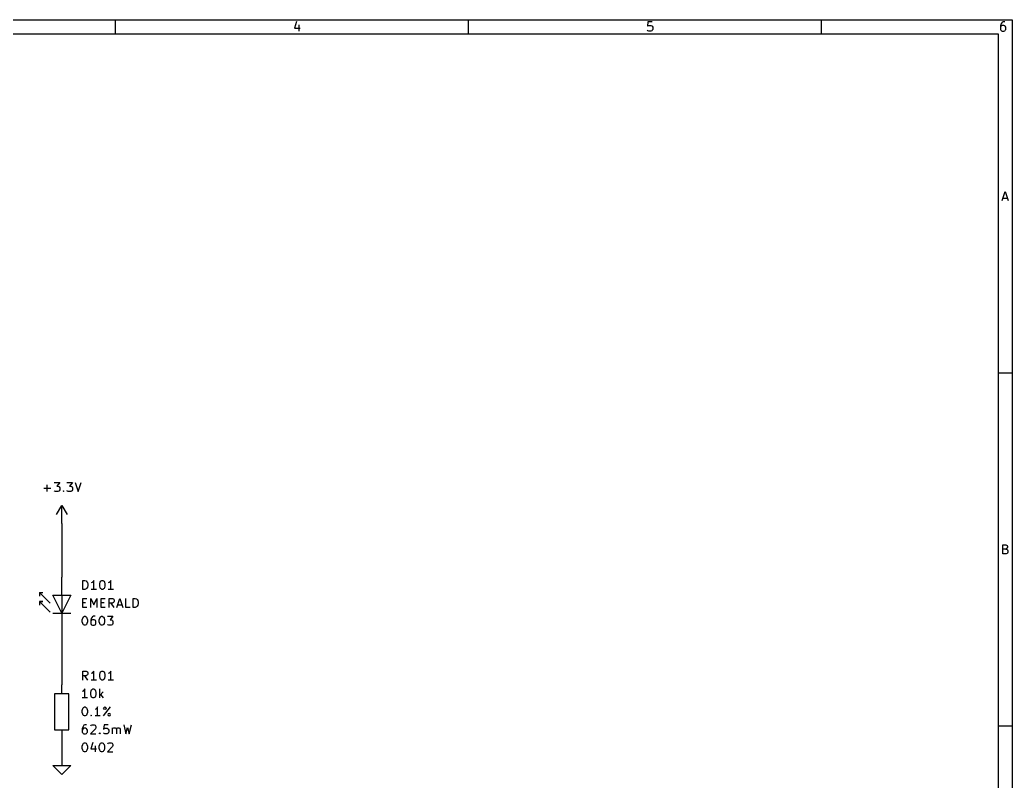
# Model space of a CAD drawing. Extents: x 0.4 to 11.3, y -7.9 to -0.4.
# Drawn here: x 5.77 to 11.3, y -4.64 to -0.39 of the extents above; entities that cross this region are included whole.
import ezdxf

# ---------------------------------------------------------------- set-up
doc = ezdxf.new("R2010")
doc.units = 0
doc.header["$MEASUREMENT"] = 0
for name, color, linetype in [('CYAN2', 4, 'CONTINUOUS'), ('GREEN3', 91, 'CONTINUOUS'), ('MAGENTA2', 6, 'CONTINUOUS'), ('RED2', 1, 'CONTINUOUS')]:
    doc.layers.add(name, color=color, linetype=linetype)

msp = doc.modelspace()

# ---------------------------------------------------------------- linework, layer by layer
at = {"layer": 'CYAN2', "linetype": 'CONTINUOUS'}
for p, q in [((5.919, -3.0228), (5.919, -2.9847)), ((5.9571, -2.9728), (5.9881, -2.9728)), ((5.9881, -2.9728), (5.9714, -2.9919)), ((6.0286, -2.9728), (6.0595, -2.9728)), ((6.0595, -2.9728), (6.0429, -2.9919)), ((6.0738, -2.9728), (6.0905, -3.0228)), ((6.0905, -3.0228), (6.1071, -2.9728)), ((5.9, -3.0038), (5.9381, -3.0038)), ((5.9595, -3.0204), (5.9571, -3.018)), ((5.9643, -3.0228), (5.9595, -3.0204)), ((5.9786, -3.0228), (5.9643, -3.0228)), ((5.9714, -2.9919), (5.9786, -2.9919)), ((5.9786, -2.9919), (5.9833, -2.9942)), ((5.9833, -3.0204), (5.9786, -3.0228)), ((5.9833, -2.9942), (5.9857, -2.9966)), ((5.9857, -3.018), (5.9833, -3.0204)), ((5.9857, -2.9966), (5.9881, -3.0014)), ((5.9881, -3.0133), (5.9857, -3.018)), ((5.9881, -3.0014), (5.9881, -3.0133)), ((6.0071, -3.0204), (6.0095, -3.018)), ((6.0095, -3.0228), (6.0071, -3.0204)), ((6.0095, -3.018), (6.0119, -3.0204)), ((6.0095, -3.018), (6.0095, -3.0228)), ((6.0119, -3.0204), (6.0095, -3.0228)), ((6.031, -3.0204), (6.0286, -3.018)), ((6.0357, -3.0228), (6.031, -3.0204)), ((6.05, -3.0228), (6.0357, -3.0228)), ((6.0429, -2.9919), (6.05, -2.9919)), ((6.05, -2.9919), (6.0548, -2.9942)), ((6.0548, -3.0204), (6.05, -3.0228)), ((6.0548, -2.9942), (6.0571, -2.9966)), ((6.0571, -3.018), (6.0548, -3.0204)), ((6.0571, -2.9966), (6.0595, -3.0014)), ((6.0595, -3.0133), (6.0571, -3.018)), ((6.0595, -3.0014), (6.0595, -3.0133)), ((6.1163, -3.5678), (6.1163, -3.5178)), ((6.1163, -3.5178), (6.1282, -3.5178)), ((6.1282, -3.5178), (6.1353, -3.5202)), ((6.1353, -3.5202), (6.1401, -3.5249)), ((6.1401, -3.5249), (6.1425, -3.5297)), ((6.1425, -3.5297), (6.1449, -3.5392)), ((6.1449, -3.5392), (6.1449, -3.5464)), ((6.1687, -3.5297), (6.1639, -3.5321)), ((6.1734, -3.5249), (6.1687, -3.5297)), ((6.1782, -3.5178), (6.1734, -3.5249)), ((6.1782, -3.5678), (6.1782, -3.5178)), ((6.2115, -3.5369), (6.2139, -3.5273)), ((6.2115, -3.5488), (6.2115, -3.5369)), ((6.2139, -3.5273), (6.2163, -3.5226)), ((6.2163, -3.5226), (6.2187, -3.5202)), ((6.2187, -3.5202), (6.2234, -3.5178)), ((6.2234, -3.5178), (6.2282, -3.5178)), ((6.2282, -3.5178), (6.2329, -3.5202)), ((6.2329, -3.5202), (6.2353, -3.5226)), ((6.2353, -3.5226), (6.2377, -3.5273)), ((6.2377, -3.5273), (6.2401, -3.5369)), ((6.2401, -3.5369), (6.2401, -3.5488)), ((6.2639, -3.5297), (6.2591, -3.5321)), ((6.2687, -3.5249), (6.2639, -3.5297)), ((6.2734, -3.5178), (6.2687, -3.5249)), ((6.2734, -3.5678), (6.2734, -3.5178)), ((6.1282, -3.5678), (6.1163, -3.5678)), ((6.1353, -3.5654), (6.1282, -3.5678)), ((6.1401, -3.5607), (6.1353, -3.5654)), ((6.1425, -3.5559), (6.1401, -3.5607)), ((6.1449, -3.5464), (6.1425, -3.5559)), ((6.1925, -3.5678), (6.1639, -3.5678)), ((6.2139, -3.5583), (6.2115, -3.5488)), ((6.2163, -3.563), (6.2139, -3.5583)), ((6.2187, -3.5654), (6.2163, -3.563)), ((6.2234, -3.5678), (6.2187, -3.5654)), ((6.2282, -3.5678), (6.2234, -3.5678)), ((6.2329, -3.5654), (6.2282, -3.5678)), ((6.2353, -3.563), (6.2329, -3.5654)), ((6.2377, -3.5583), (6.2353, -3.563)), ((6.2401, -3.5488), (6.2377, -3.5583)), ((6.2877, -3.5678), (6.2591, -3.5678)), ((6.1163, -3.6678), (6.1163, -3.6178)), ((6.1163, -3.6178), (6.1401, -3.6178)), ((6.1163, -3.6416), (6.1329, -3.6416)), ((6.1615, -3.6678), (6.1615, -3.6178)), ((6.1615, -3.6178), (6.1782, -3.6535)), ((6.1782, -3.6535), (6.1949, -3.6178)), ((6.1949, -3.6178), (6.1949, -3.6678)), ((6.2187, -3.6678), (6.2187, -3.6178)), ((6.2187, -3.6178), (6.2425, -3.6178)), ((6.2187, -3.6416), (6.2353, -3.6416)), ((6.2639, -3.6678), (6.2639, -3.6178)), ((6.2639, -3.6178), (6.2829, -3.6178)), ((6.2829, -3.644), (6.2639, -3.644)), ((6.2925, -3.6678), (6.2758, -3.644)), ((6.2829, -3.6178), (6.2877, -3.6202)), ((6.2877, -3.6416), (6.2829, -3.644)), ((6.2877, -3.6202), (6.2901, -3.6226)), ((6.2901, -3.6392), (6.2877, -3.6416)), ((6.2901, -3.6226), (6.2925, -3.6273)), ((6.2925, -3.6345), (6.2901, -3.6392)), ((6.2925, -3.6273), (6.2925, -3.6345)), ((6.3068, -3.6678), (6.3234, -3.6178)), ((6.3234, -3.6178), (6.3401, -3.6678)), ((6.3568, -3.6678), (6.3568, -3.6178)), ((6.3972, -3.6678), (6.3972, -3.6178)), ((6.3972, -3.6178), (6.4091, -3.6178)), ((6.4091, -3.6178), (6.4163, -3.6202)), ((6.4163, -3.6202), (6.421, -3.6249)), ((6.421, -3.6249), (6.4234, -3.6297)), ((6.4234, -3.6297), (6.4258, -3.6392)), ((6.4258, -3.6464), (6.4234, -3.6559)), ((6.4258, -3.6392), (6.4258, -3.6464)), ((6.1401, -3.6678), (6.1163, -3.6678)), ((6.2425, -3.6678), (6.2187, -3.6678)), ((6.3115, -3.6535), (6.3353, -3.6535)), ((6.3806, -3.6678), (6.3568, -3.6678)), ((6.4091, -3.6678), (6.3972, -3.6678)), ((6.4163, -3.6654), (6.4091, -3.6678)), ((6.421, -3.6607), (6.4163, -3.6654)), ((6.4234, -3.6559), (6.421, -3.6607)), ((6.1163, -4.0728), (6.1163, -4.0228)), ((6.1163, -4.0228), (6.1353, -4.0228)), ((6.1353, -4.0228), (6.1401, -4.0252)), ((6.1401, -4.0252), (6.1425, -4.0276)), ((6.1425, -4.0276), (6.1449, -4.0323)), ((6.1449, -4.0323), (6.1449, -4.0395)), ((6.1687, -4.0347), (6.1639, -4.0371)), ((6.1734, -4.0299), (6.1687, -4.0347)), ((6.1782, -4.0228), (6.1734, -4.0299)), ((6.1782, -4.0728), (6.1782, -4.0228)), ((6.2115, -4.0419), (6.2139, -4.0323)), ((6.2139, -4.0323), (6.2163, -4.0276)), ((6.2163, -4.0276), (6.2187, -4.0252)), ((6.2187, -4.0252), (6.2234, -4.0228)), ((6.2234, -4.0228), (6.2282, -4.0228)), ((6.2282, -4.0228), (6.2329, -4.0252)), ((6.2329, -4.0252), (6.2353, -4.0276)), ((6.2353, -4.0276), (6.2377, -4.0323)), ((6.2377, -4.0323), (6.2401, -4.0419)), ((6.2639, -4.0347), (6.2591, -4.0371)), ((6.2687, -4.0299), (6.2639, -4.0347)), ((6.2734, -4.0228), (6.2687, -4.0299)), ((6.2734, -4.0728), (6.2734, -4.0228)), ((6.1353, -4.049), (6.1163, -4.049)), ((6.1449, -4.0728), (6.1282, -4.049)), ((6.1401, -4.0466), (6.1353, -4.049)), ((6.1425, -4.0442), (6.1401, -4.0466)), ((6.1449, -4.0395), (6.1425, -4.0442)), ((6.1925, -4.0728), (6.1639, -4.0728)), ((6.2115, -4.0538), (6.2115, -4.0419)), ((6.2139, -4.0633), (6.2115, -4.0538)), ((6.2163, -4.068), (6.2139, -4.0633)), ((6.2187, -4.0704), (6.2163, -4.068)), ((6.2234, -4.0728), (6.2187, -4.0704)), ((6.2282, -4.0728), (6.2234, -4.0728)), ((6.2329, -4.0704), (6.2282, -4.0728)), ((6.2353, -4.068), (6.2329, -4.0704)), ((6.2377, -4.0633), (6.2353, -4.068)), ((6.2401, -4.0538), (6.2377, -4.0633)), ((6.2401, -4.0419), (6.2401, -4.0538)), ((6.2877, -4.0728), (6.2591, -4.0728)), ((6.1187, -4.1347), (6.1139, -4.1371)), ((6.1234, -4.1299), (6.1187, -4.1347)), ((6.1282, -4.1228), (6.1234, -4.1299)), ((6.1282, -4.1728), (6.1282, -4.1228)), ((6.1615, -4.1419), (6.1639, -4.1323)), ((6.1615, -4.1538), (6.1615, -4.1419)), ((6.1639, -4.1323), (6.1663, -4.1276)), ((6.1663, -4.1276), (6.1687, -4.1252)), ((6.1687, -4.1252), (6.1734, -4.1228)), ((6.1734, -4.1228), (6.1782, -4.1228)), ((6.1782, -4.1228), (6.1829, -4.1252)), ((6.1829, -4.1252), (6.1853, -4.1276)), ((6.1853, -4.1276), (6.1877, -4.1323)), ((6.1877, -4.1323), (6.1901, -4.1419)), ((6.1901, -4.1419), (6.1901, -4.1538)), ((6.2115, -4.1728), (6.2115, -4.1228)), ((6.2306, -4.1395), (6.2115, -4.1585)), ((6.1425, -4.1728), (6.1139, -4.1728)), ((6.1639, -4.1633), (6.1615, -4.1538)), ((6.1663, -4.168), (6.1639, -4.1633)), ((6.1687, -4.1704), (6.1663, -4.168)), ((6.1734, -4.1728), (6.1687, -4.1704)), ((6.1782, -4.1728), (6.1734, -4.1728)), ((6.1829, -4.1704), (6.1782, -4.1728)), ((6.1853, -4.168), (6.1829, -4.1704)), ((6.1877, -4.1633), (6.1853, -4.168)), ((6.1901, -4.1538), (6.1877, -4.1633)), ((6.2163, -4.1538), (6.2306, -4.1728))]:
    msp.add_line(p, q, dxfattribs=at)
at = {"layer": 'GREEN3', "linetype": 'CONTINUOUS'}
for p, q in [((6, -3.2), (6, -3.5)), ((6, -3.8), (6, -4.1)), ((6, -4.4), (6, -4.5))]:
    msp.add_line(p, q, dxfattribs=at)
at = {"layer": 'MAGENTA2', "linetype": 'CONTINUOUS'}
for p, q in [((6.1139, -3.7369), (6.1163, -3.7273)), ((6.1139, -3.7488), (6.1139, -3.7369)), ((6.1163, -3.7583), (6.1139, -3.7488)), ((6.1163, -3.7273), (6.1187, -3.7226)), ((6.1187, -3.763), (6.1163, -3.7583)), ((6.1187, -3.7226), (6.121, -3.7202)), ((6.121, -3.7202), (6.1258, -3.7178)), ((6.1258, -3.7178), (6.1306, -3.7178)), ((6.1306, -3.7178), (6.1353, -3.7202)), ((6.1353, -3.7202), (6.1377, -3.7226)), ((6.1377, -3.7226), (6.1401, -3.7273)), ((6.1401, -3.7583), (6.1377, -3.763)), ((6.1401, -3.7273), (6.1425, -3.7369)), ((6.1425, -3.7488), (6.1401, -3.7583)), ((6.1425, -3.7369), (6.1425, -3.7488)), ((6.1639, -3.7297), (6.1615, -3.7392)), ((6.1615, -3.7392), (6.1615, -3.7583)), ((6.1639, -3.7416), (6.1615, -3.7464)), ((6.1615, -3.7583), (6.1639, -3.763)), ((6.1687, -3.7226), (6.1639, -3.7297)), ((6.1663, -3.7392), (6.1639, -3.7416)), ((6.171, -3.7369), (6.1663, -3.7392)), ((6.171, -3.7202), (6.1687, -3.7226)), ((6.1758, -3.7178), (6.171, -3.7202)), ((6.1806, -3.7369), (6.171, -3.7369)), ((6.1853, -3.7178), (6.1758, -3.7178)), ((6.1853, -3.7392), (6.1806, -3.7369)), ((6.1877, -3.7416), (6.1853, -3.7392)), ((6.1901, -3.7464), (6.1877, -3.7416)), ((6.1877, -3.763), (6.1901, -3.7583)), ((6.1901, -3.7583), (6.1901, -3.7464)), ((6.2091, -3.7369), (6.2115, -3.7273)), ((6.2091, -3.7488), (6.2091, -3.7369)), ((6.2115, -3.7583), (6.2091, -3.7488)), ((6.2115, -3.7273), (6.2139, -3.7226)), ((6.2139, -3.763), (6.2115, -3.7583)), ((6.2139, -3.7226), (6.2163, -3.7202)), ((6.2163, -3.7202), (6.221, -3.7178)), ((6.221, -3.7178), (6.2258, -3.7178)), ((6.2258, -3.7178), (6.2306, -3.7202)), ((6.2306, -3.7202), (6.2329, -3.7226)), ((6.2329, -3.7226), (6.2353, -3.7273)), ((6.2353, -3.7583), (6.2329, -3.763)), ((6.2353, -3.7273), (6.2377, -3.7369)), ((6.2377, -3.7488), (6.2353, -3.7583)), ((6.2377, -3.7369), (6.2377, -3.7488)), ((6.2544, -3.7178), (6.2853, -3.7178)), ((6.2853, -3.7178), (6.2687, -3.7369)), ((6.2687, -3.7369), (6.2758, -3.7369)), ((6.2758, -3.7369), (6.2806, -3.7392)), ((6.2806, -3.7392), (6.2829, -3.7416)), ((6.2829, -3.7416), (6.2853, -3.7464)), ((6.2853, -3.7583), (6.2829, -3.763)), ((6.2853, -3.7464), (6.2853, -3.7583)), ((6.121, -3.7654), (6.1187, -3.763)), ((6.1258, -3.7678), (6.121, -3.7654)), ((6.1306, -3.7678), (6.1258, -3.7678)), ((6.1353, -3.7654), (6.1306, -3.7678)), ((6.1377, -3.763), (6.1353, -3.7654)), ((6.1639, -3.763), (6.1663, -3.7654)), ((6.1663, -3.7654), (6.171, -3.7678)), ((6.171, -3.7678), (6.1806, -3.7678)), ((6.1806, -3.7678), (6.1853, -3.7654)), ((6.1853, -3.7654), (6.1877, -3.763)), ((6.2163, -3.7654), (6.2139, -3.763)), ((6.221, -3.7678), (6.2163, -3.7654)), ((6.2258, -3.7678), (6.221, -3.7678)), ((6.2306, -3.7654), (6.2258, -3.7678)), ((6.2329, -3.763), (6.2306, -3.7654)), ((6.2568, -3.7654), (6.2544, -3.763)), ((6.2615, -3.7678), (6.2568, -3.7654)), ((6.2758, -3.7678), (6.2615, -3.7678)), ((6.2806, -3.7654), (6.2758, -3.7678)), ((6.2829, -3.763), (6.2806, -3.7654)), ((6.1139, -4.2419), (6.1163, -4.2323)), ((6.1139, -4.2538), (6.1139, -4.2419)), ((6.1163, -4.2633), (6.1139, -4.2538)), ((6.1163, -4.2323), (6.1187, -4.2276)), ((6.1187, -4.2276), (6.121, -4.2252)), ((6.121, -4.2252), (6.1258, -4.2228)), ((6.1258, -4.2228), (6.1306, -4.2228)), ((6.1306, -4.2228), (6.1353, -4.2252)), ((6.1353, -4.2252), (6.1377, -4.2276)), ((6.1377, -4.2276), (6.1401, -4.2323)), ((6.1401, -4.2323), (6.1425, -4.2419)), ((6.1425, -4.2538), (6.1401, -4.2633)), ((6.1425, -4.2419), (6.1425, -4.2538)), ((6.1901, -4.2347), (6.1853, -4.2371)), ((6.1949, -4.2299), (6.1901, -4.2347)), ((6.1996, -4.2228), (6.1949, -4.2299)), ((6.1996, -4.2728), (6.1996, -4.2228)), ((6.2329, -4.2728), (6.271, -4.2228)), ((6.2329, -4.2299), (6.2353, -4.2252)), ((6.2353, -4.2347), (6.2329, -4.2299)), ((6.2353, -4.2252), (6.2401, -4.2228)), ((6.2401, -4.2371), (6.2353, -4.2347)), ((6.2401, -4.2228), (6.2449, -4.2252)), ((6.2449, -4.2347), (6.2401, -4.2371)), ((6.2449, -4.2252), (6.2472, -4.2299)), ((6.2472, -4.2299), (6.2449, -4.2347)), ((6.2639, -4.2585), (6.2591, -4.2609)), ((6.2687, -4.2609), (6.2639, -4.2585)), ((6.1187, -4.268), (6.1163, -4.2633)), ((6.121, -4.2704), (6.1187, -4.268)), ((6.1258, -4.2728), (6.121, -4.2704)), ((6.1306, -4.2728), (6.1258, -4.2728)), ((6.1353, -4.2704), (6.1306, -4.2728)), ((6.1377, -4.268), (6.1353, -4.2704)), ((6.1401, -4.2633), (6.1377, -4.268)), ((6.1615, -4.2704), (6.1639, -4.268)), ((6.1639, -4.2728), (6.1615, -4.2704)), ((6.1639, -4.268), (6.1663, -4.2704)), ((6.1639, -4.268), (6.1639, -4.2728)), ((6.1663, -4.2704), (6.1639, -4.2728)), ((6.2139, -4.2728), (6.1853, -4.2728)), ((6.2591, -4.2609), (6.2568, -4.2657)), ((6.2568, -4.2657), (6.2591, -4.2704)), ((6.2591, -4.2704), (6.2639, -4.2728)), ((6.2639, -4.2728), (6.2687, -4.2704)), ((6.271, -4.2657), (6.2687, -4.2609)), ((6.2687, -4.2704), (6.271, -4.2657)), ((6.1163, -4.3347), (6.1139, -4.3442)), ((6.1139, -4.3442), (6.1139, -4.3633)), ((6.1163, -4.3466), (6.1139, -4.3514)), ((6.1139, -4.3633), (6.1163, -4.368)), ((6.121, -4.3276), (6.1163, -4.3347)), ((6.1187, -4.3442), (6.1163, -4.3466)), ((6.1163, -4.368), (6.1187, -4.3704)), ((6.1234, -4.3419), (6.1187, -4.3442)), ((6.1187, -4.3704), (6.1234, -4.3728)), ((6.1234, -4.3252), (6.121, -4.3276)), ((6.1282, -4.3228), (6.1234, -4.3252)), ((6.1329, -4.3419), (6.1234, -4.3419)), ((6.1377, -4.3228), (6.1282, -4.3228)), ((6.1377, -4.3442), (6.1329, -4.3419)), ((6.1329, -4.3728), (6.1377, -4.3704)), ((6.1401, -4.3466), (6.1377, -4.3442)), ((6.1377, -4.3704), (6.1401, -4.368)), ((6.1425, -4.3514), (6.1401, -4.3466)), ((6.1401, -4.368), (6.1425, -4.3633)), ((6.1425, -4.3633), (6.1425, -4.3514)), ((6.1877, -4.3442), (6.1591, -4.3728)), ((6.1615, -4.3276), (6.1639, -4.3252)), ((6.1639, -4.3252), (6.1687, -4.3228)), ((6.1687, -4.3228), (6.1806, -4.3228)), ((6.1806, -4.3228), (6.1853, -4.3252)), ((6.1853, -4.3252), (6.1877, -4.3276)), ((6.1877, -4.3276), (6.1901, -4.3323)), ((6.1901, -4.3371), (6.1877, -4.3442)), ((6.1901, -4.3323), (6.1901, -4.3371)), ((6.2091, -4.3704), (6.2115, -4.368)), ((6.2115, -4.3728), (6.2091, -4.3704)), ((6.2115, -4.368), (6.2139, -4.3704)), ((6.2115, -4.368), (6.2115, -4.3728)), ((6.2139, -4.3704), (6.2115, -4.3728)), ((6.2353, -4.3228), (6.2329, -4.3466)), ((6.2329, -4.3466), (6.2353, -4.3442)), ((6.2353, -4.3704), (6.2329, -4.368)), ((6.2591, -4.3228), (6.2353, -4.3228)), ((6.2353, -4.3442), (6.2401, -4.3419)), ((6.2401, -4.3728), (6.2353, -4.3704)), ((6.2401, -4.3419), (6.252, -4.3419)), ((6.252, -4.3419), (6.2568, -4.3442)), ((6.2568, -4.3704), (6.252, -4.3728)), ((6.2568, -4.3442), (6.2591, -4.3466)), ((6.2591, -4.368), (6.2568, -4.3704)), ((6.2591, -4.3466), (6.2615, -4.3514)), ((6.2615, -4.3633), (6.2591, -4.368)), ((6.2615, -4.3514), (6.2615, -4.3633)), ((6.2829, -4.3728), (6.2829, -4.3395)), ((6.2829, -4.3442), (6.2853, -4.3419)), ((6.2853, -4.3419), (6.2901, -4.3395)), ((6.2901, -4.3395), (6.2972, -4.3395)), ((6.2972, -4.3395), (6.302, -4.3419)), ((6.302, -4.3419), (6.3044, -4.3466)), ((6.3044, -4.3466), (6.3068, -4.3419)), ((6.3044, -4.3466), (6.3044, -4.3728)), ((6.3068, -4.3419), (6.3115, -4.3395)), ((6.3115, -4.3395), (6.3187, -4.3395)), ((6.3187, -4.3395), (6.3234, -4.3419)), ((6.3234, -4.3419), (6.3258, -4.3466)), ((6.3258, -4.3466), (6.3258, -4.3728)), ((6.3449, -4.3228), (6.3568, -4.3728)), ((6.3568, -4.3728), (6.3663, -4.3371)), ((6.3663, -4.3371), (6.3758, -4.3728)), ((6.3758, -4.3728), (6.3877, -4.3228)), ((6.1187, -4.4276), (6.121, -4.4252)), ((6.121, -4.4252), (6.1258, -4.4228)), ((6.1234, -4.3728), (6.1329, -4.3728)), ((6.1258, -4.4228), (6.1306, -4.4228)), ((6.1306, -4.4228), (6.1353, -4.4252)), ((6.1353, -4.4252), (6.1377, -4.4276)), ((6.1591, -4.3728), (6.1901, -4.3728)), ((6.1734, -4.4204), (6.1615, -4.4561)), ((6.2139, -4.4276), (6.2163, -4.4252)), ((6.2163, -4.4252), (6.221, -4.4228)), ((6.221, -4.4228), (6.2258, -4.4228)), ((6.2258, -4.4228), (6.2306, -4.4252)), ((6.2306, -4.4252), (6.2329, -4.4276)), ((6.252, -4.3728), (6.2401, -4.3728)), ((6.2568, -4.4276), (6.2591, -4.4252)), ((6.2591, -4.4252), (6.2639, -4.4228)), ((6.2639, -4.4228), (6.2758, -4.4228)), ((6.2758, -4.4228), (6.2806, -4.4252)), ((6.2806, -4.4252), (6.2829, -4.4276)), ((6.1139, -4.4419), (6.1163, -4.4323)), ((6.1139, -4.4538), (6.1139, -4.4419)), ((6.1163, -4.4633), (6.1139, -4.4538)), ((6.1163, -4.4323), (6.1187, -4.4276)), ((6.1187, -4.468), (6.1163, -4.4633)), ((6.121, -4.4704), (6.1187, -4.468)), ((6.1258, -4.4728), (6.121, -4.4704)), ((6.1306, -4.4728), (6.1258, -4.4728)), ((6.1353, -4.4704), (6.1306, -4.4728)), ((6.1377, -4.468), (6.1353, -4.4704)), ((6.1377, -4.4276), (6.1401, -4.4323)), ((6.1401, -4.4633), (6.1377, -4.468)), ((6.1401, -4.4323), (6.1425, -4.4419)), ((6.1425, -4.4538), (6.1401, -4.4633)), ((6.1425, -4.4419), (6.1425, -4.4538)), ((6.1615, -4.4561), (6.1925, -4.4561)), ((6.1853, -4.4395), (6.1853, -4.4728)), ((6.2091, -4.4419), (6.2115, -4.4323)), ((6.2091, -4.4538), (6.2091, -4.4419)), ((6.2115, -4.4633), (6.2091, -4.4538)), ((6.2115, -4.4323), (6.2139, -4.4276)), ((6.2139, -4.468), (6.2115, -4.4633)), ((6.2163, -4.4704), (6.2139, -4.468)), ((6.221, -4.4728), (6.2163, -4.4704)), ((6.2258, -4.4728), (6.221, -4.4728)), ((6.2306, -4.4704), (6.2258, -4.4728)), ((6.2329, -4.468), (6.2306, -4.4704)), ((6.2329, -4.4276), (6.2353, -4.4323)), ((6.2353, -4.4633), (6.2329, -4.468)), ((6.2353, -4.4323), (6.2377, -4.4419)), ((6.2377, -4.4538), (6.2353, -4.4633)), ((6.2377, -4.4419), (6.2377, -4.4538)), ((6.2829, -4.4442), (6.2544, -4.4728)), ((6.2544, -4.4728), (6.2853, -4.4728)), ((6.2829, -4.4276), (6.2853, -4.4323)), ((6.2853, -4.4371), (6.2829, -4.4442)), ((6.2853, -4.4323), (6.2853, -4.4371))]:
    msp.add_line(p, q, dxfattribs=at)
at = {"layer": 'RED2', "linetype": 'CONTINUOUS'}
for p, q in [((0.3937, -0.3937), (11.2993, -0.3937)), ((6.2992, -0.4724), (6.2992, -0.3937)), ((7.3093, -0.4028), (7.2971, -0.4394)), ((7.2971, -0.4394), (7.3288, -0.4394)), ((7.3215, -0.4223), (7.3215, -0.4564)), ((8.2677, -0.4724), (8.2677, -0.3937)), ((9.268, -0.4053), (9.2656, -0.4296)), ((9.2656, -0.4296), (9.268, -0.4272)), ((9.2924, -0.4053), (9.268, -0.4053)), ((9.268, -0.4272), (9.2729, -0.4248)), ((9.2729, -0.4248), (9.2851, -0.4248)), ((9.2851, -0.4248), (9.29, -0.4272)), ((9.29, -0.4272), (9.2924, -0.4296)), ((9.2924, -0.4296), (9.2948, -0.4345)), ((9.2948, -0.4345), (9.2948, -0.4467)), ((10.2362, -0.4724), (10.2362, -0.3937)), ((11.2365, -0.4174), (11.2341, -0.4272)), ((11.2341, -0.4272), (11.2341, -0.4467)), ((11.2365, -0.4296), (11.2341, -0.4345)), ((11.2414, -0.4101), (11.2365, -0.4174)), ((11.239, -0.4272), (11.2365, -0.4296)), ((11.2439, -0.4248), (11.239, -0.4272)), ((11.2439, -0.4077), (11.2414, -0.4101)), ((11.2487, -0.4053), (11.2439, -0.4077)), ((11.2536, -0.4248), (11.2439, -0.4248)), ((11.2585, -0.4053), (11.2487, -0.4053)), ((11.2585, -0.4272), (11.2536, -0.4248)), ((11.2609, -0.4296), (11.2585, -0.4272)), ((11.2633, -0.4345), (11.2609, -0.4296)), ((11.2633, -0.4467), (11.2633, -0.4345)), ((11.2993, -0.3937), (11.2993, -7.8743)), ((0.4724, -0.4724), (11.2206, -0.4724)), ((9.268, -0.454), (9.2656, -0.4516)), ((9.2729, -0.4564), (9.268, -0.454)), ((9.2851, -0.4564), (9.2729, -0.4564)), ((9.29, -0.454), (9.2851, -0.4564)), ((9.2924, -0.4516), (9.29, -0.454)), ((9.2948, -0.4467), (9.2924, -0.4516)), ((11.2206, -0.4724), (11.2206, -7.7956)), ((11.2341, -0.4467), (11.2365, -0.4516)), ((11.2365, -0.4516), (11.239, -0.454)), ((11.239, -0.454), (11.2439, -0.4564)), ((11.2439, -0.4564), (11.2536, -0.4564)), ((11.2536, -0.4564), (11.2585, -0.454)), ((11.2585, -0.454), (11.2609, -0.4516)), ((11.2609, -0.4516), (11.2633, -0.4467)), ((11.2429, -1.4013), (11.2599, -1.3501)), ((11.2599, -1.3501), (11.277, -1.4013)), ((11.2477, -1.3867), (11.2721, -1.3867)), ((11.2993, -2.3622), (11.2206, -2.3622)), ((5.97, -3.15), (6, -3.1)), ((6, -3.2), (6, -3.1)), ((6, -3.1), (6.03, -3.15)), ((11.2465, -3.3698), (11.2465, -3.3186)), ((11.2465, -3.3186), (11.2636, -3.3186)), ((11.2636, -3.3186), (11.2685, -3.3211)), ((11.2636, -3.343), (11.2465, -3.343)), ((11.266, -3.3698), (11.2465, -3.3698)), ((11.2685, -3.3406), (11.2636, -3.343)), ((11.2636, -3.343), (11.2709, -3.3455)), ((11.2709, -3.3674), (11.266, -3.3698)), ((11.2685, -3.3211), (11.2709, -3.3235)), ((11.2709, -3.3381), (11.2685, -3.3406)), ((11.2709, -3.3235), (11.2733, -3.3284)), ((11.2733, -3.3333), (11.2709, -3.3381)), ((11.2709, -3.3455), (11.2733, -3.3479)), ((11.2733, -3.365), (11.2709, -3.3674)), ((11.2733, -3.3284), (11.2733, -3.3333)), ((11.2733, -3.3479), (11.2758, -3.3528)), ((11.2758, -3.3601), (11.2733, -3.365)), ((11.2758, -3.3528), (11.2758, -3.3601)), ((6, -3.6), (6, -3.5)), ((5.875, -3.585), (5.875, -3.605)), ((5.935, -3.645), (5.875, -3.585)), ((5.875, -3.585), (5.895, -3.585)), ((5.935, -3.695), (5.875, -3.635)), ((5.875, -3.635), (5.895, -3.635)), ((5.895, -3.635), (5.875, -3.635)), ((5.875, -3.635), (5.875, -3.655)), ((5.95, -3.6), (6.05, -3.6)), ((6, -3.7), (5.95, -3.6)), ((6, -3.6), (6, -3.7)), ((6.05, -3.6), (6, -3.7)), ((5.95, -3.7), (6.05, -3.7)), ((6, -3.7), (6, -3.8)), ((5.96, -4.15), (5.96, -4.35)), ((6.04, -4.15), (5.96, -4.15)), ((6, -4.15), (6, -4.1)), ((6.04, -4.35), (6.04, -4.15)), ((5.96, -4.35), (6.04, -4.35)), ((6, -4.35), (6, -4.4)), ((11.2993, -4.3307), (11.2206, -4.3307)), ((6, -4.5), (6, -4.55)), ((6, -4.6), (5.95, -4.55)), ((5.95, -4.55), (6, -4.55)), ((6, -4.55), (6.05, -4.55)), ((6.05, -4.55), (6, -4.6))]:
    msp.add_line(p, q, dxfattribs=at)

doc.saveas('drawing.dxf')
